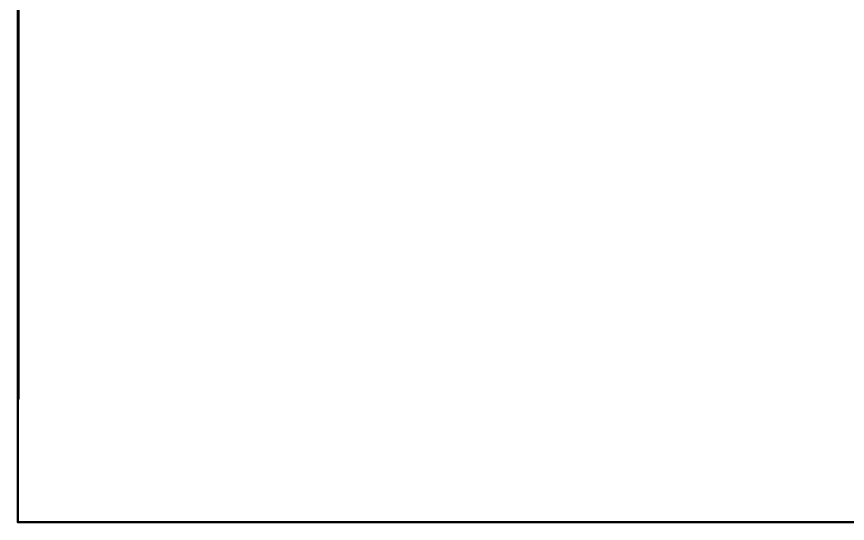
# Model space of a CAD drawing. Extents: x 43 to 178, y 42 to 123.
# Drawn here: x 43.15 to 76.74, y 41.51 to 61.98 of the extents above; entities that cross this region are included whole.
import ezdxf

# ---------------------------------------------------------------- set-up
doc = ezdxf.new("R2010")
doc.units = 0
doc.header["$MEASUREMENT"] = 0
doc.layers.add('BOTTOMOVERLAY', color=54, linetype='CONTINUOUS')
doc.layers.add('MECHANICAL4', color=56, linetype='CONTINUOUS')

msp = doc.modelspace()

# ---------------------------------------------------------------- linework, layer by layer
at = {"layer": 'BOTTOMOVERLAY', "const_width": 0.1}
for points in [[(43.2054, 44.5516), (43.2054, 46.6344)], [(43.2054, 41.557801), (43.2054, 44.5516)], [(43.2054, 41.557801), (165.1, 41.557801)]]:
    msp.add_lwpolyline(points, dxfattribs=at)
at = {"layer": 'BOTTOMOVERLAY', "const_width": 0.05}
for points in [[(43.180401, 46.6344, 1), (43.230399, 46.6344, 1)], [(43.180401, 44.5516, 1), (43.230399, 44.5516, 1)], [(43.180401, 44.5516, 1), (43.230399, 44.5516, 1)], [(43.180401, 41.557801, 1), (43.230399, 41.557801, 1)], [(43.180401, 41.557801, 1), (43.230399, 41.557801, 1)]]:
    msp.add_lwpolyline(points, format="xyb", close=True, dxfattribs=at)
at = {"layer": 'MECHANICAL4', "const_width": 0.127}
msp.add_lwpolyline([(43.218296, 46.560133), (43.218296, 63.260171)], dxfattribs=at)
msp.add_lwpolyline([(43.218296, 46.560133), (43.218296, 63.260171)], dxfattribs=at)
msp.add_lwpolyline([(43.218296, 46.560133), (43.218296, 63.260171)], dxfattribs=at)
msp.add_lwpolyline([(43.218296, 46.560133), (43.218296, 63.260171)], dxfattribs=at)
msp.add_lwpolyline([(43.218296, 46.560133), (43.218296, 63.260171)], dxfattribs=at)
msp.add_lwpolyline([(43.218296, 46.560133), (43.218296, 63.260171)], dxfattribs=at)
msp.add_lwpolyline([(43.218296, 46.560133), (43.218296, 63.260171)], dxfattribs=at)
msp.add_lwpolyline([(43.218296, 46.560133), (43.218296, 63.260171)], dxfattribs=at)
msp.add_lwpolyline([(43.218296, 46.560133), (43.218296, 63.260171)], dxfattribs=at)
at = {"layer": 'MECHANICAL4', "const_width": 0.0635}
msp.add_lwpolyline([(43.186546, 46.560133, 1), (43.250046, 46.560133, 1)], format="xyb", close=True, dxfattribs=at)
msp.add_lwpolyline([(43.186546, 46.560133, 1), (43.250046, 46.560133, 1)], format="xyb", close=True, dxfattribs=at)
msp.add_lwpolyline([(43.186546, 46.560133, 1), (43.250046, 46.560133, 1)], format="xyb", close=True, dxfattribs=at)
msp.add_lwpolyline([(43.186546, 46.560133, 1), (43.250046, 46.560133, 1)], format="xyb", close=True, dxfattribs=at)
msp.add_lwpolyline([(43.186546, 46.560133, 1), (43.250046, 46.560133, 1)], format="xyb", close=True, dxfattribs=at)
msp.add_lwpolyline([(43.186546, 46.560133, 1), (43.250046, 46.560133, 1)], format="xyb", close=True, dxfattribs=at)
msp.add_lwpolyline([(43.186546, 46.560133, 1), (43.250046, 46.560133, 1)], format="xyb", close=True, dxfattribs=at)
msp.add_lwpolyline([(43.186546, 46.560133, 1), (43.250046, 46.560133, 1)], format="xyb", close=True, dxfattribs=at)
msp.add_lwpolyline([(43.186546, 46.560133, 1), (43.250046, 46.560133, 1)], format="xyb", close=True, dxfattribs=at)

doc.saveas('drawing.dxf')
